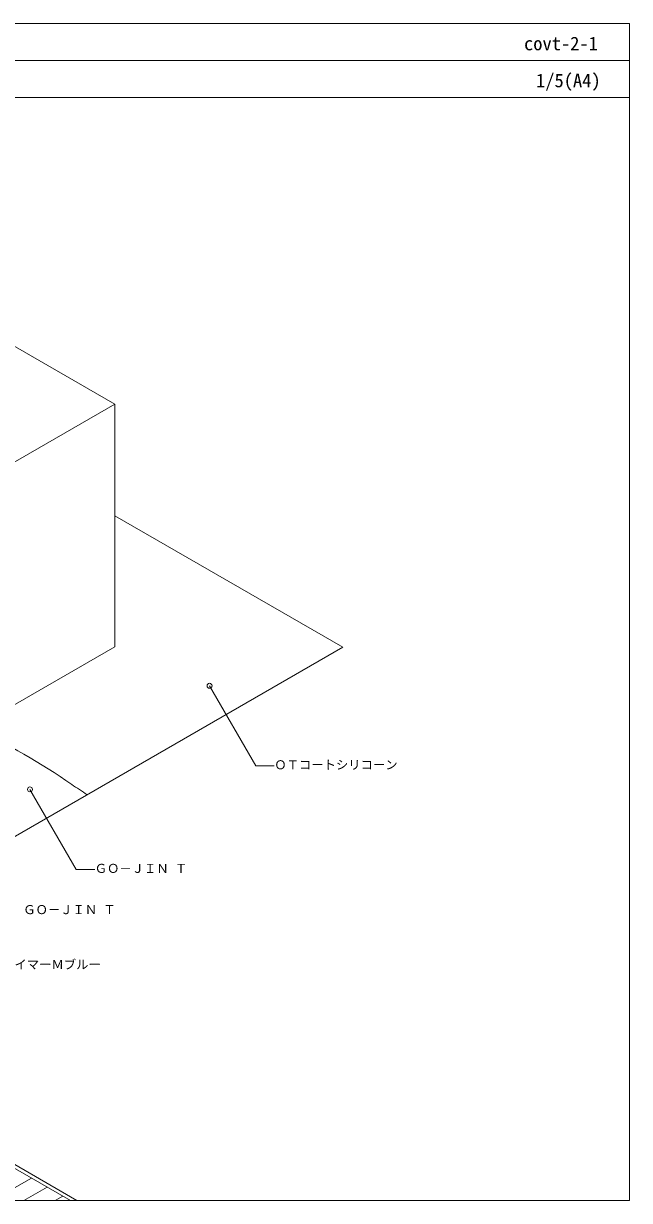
# Model space of a CAD drawing. Units: millimetres, scale not verified. Extents: x -690 to 690, y -477 to 478.
# Drawn here: x 199 to 690, y -477 to 478 of the extents above; entities that cross this region are included whole.
import ezdxf
from ezdxf.enums import TextEntityAlignment as Align

# ---------------------------------------------------------------- set-up
doc = ezdxf.new("R2010")
doc.units = ezdxf.units.MM
doc.header["$LTSCALE"] = 2
for name, color, linetype, lineweight in [('0-0_0', 7, 'Continuous', 18), ('0-1_WAKU', 7, 'Continuous', 18), ('0-3_BOUSUI', 1, 'Continuous', 18), ('0-4_MOJI', 7, 'Continuous', 18), ('0-5_HATCH', 9, 'Continuous', 18)]:
    doc.layers.add(name, color=color, linetype=linetype, lineweight=lineweight)
doc.styles.add('ＭＳ ゴシック', font='')
doc.styles.get('ＭＳ ゴシック').set_extended_font_data('MS Gothic')

msp = doc.modelspace()

# ---------------------------------------------------------------- linework, layer by layer
at = {"layer": '0-0_0'}
msp.add_line((-689.968, 447.522), (690.032, 447.522), dxfattribs=at)
at = {"layer": '0-1_WAKU'}
for points in [[(690.032, 417.522), (-689.968, 417.522), (-689.968, 477.522), (690.032, 477.522)], [(-689.968, -477.478), (690.032, -477.478), (690.032, 477.522), (-689.968, 477.522)]]:
    msp.add_lwpolyline(points, close=True, dxfattribs=at)
at = {"layer": '0-3_BOUSUI'}
for p, q in [((272.68, 168.69), (2.48, 324.69)), ((158.321, 102.665), (272.68, 168.69)), ((272.68, -28.211), (272.68, 168.69)), ((272.68, 78.165), (457.601, -28.6)), ((10.93, -286.485), (457.601, -28.6)), ((272.68, -28.211), (106.575, -124.112)), ((-130.022, -262.711), (241.965, -477.478)), ((-130.022, -265.711), (236.769, -477.478))]:
    msp.add_line(p, q, dxfattribs=at)
for centre, radius, start, end in [((-73.076, -589.18), 546.364, 55.31775, 64.94282), ((546.801, 313.922), 549.016, 235.7508, 237.32661)]:
    msp.add_arc(centre, radius, start, end, dxfattribs=at)
at = {"layer": '0-4_MOJI'}
for p, q in [((349.571, -59.847), (387.071, -124.799)), ((387.071, -124.799), (402.071, -124.799)), ((203.946, -143.923), (241.446, -208.875)), ((241.446, -208.875), (256.446, -208.875))]:
    msp.add_line(p, q, dxfattribs=at)
for centre in [(349.571, -59.847), (203.946, -143.923)]:
    msp.add_circle(centre, 2, dxfattribs=at)
at = {"layer": '0-5_HATCH'}
for p, q in [((205.2, -459.252), (173.632, -477.478)), ((217.9, -466.584), (199.032, -477.478)), ((230.6, -473.917), (224.432, -477.478))]:
    msp.add_line(p, q, dxfattribs=at)

# ---------------------------------------------------------------- texts
at = {"layer": '0-1_WAKU', "style": 'ＭＳ ゴシック'}
for s, p in [('covt-2-1', (604.562, 452.522)), ('1/5(A4)', (614.308, 422.522))]:
    msp.add_text(s, height=11, dxfattribs=at).set_placement(p, align=Align.BOTTOM_LEFT)
at = {"layer": '0-4_MOJI', "style": 'ＭＳ ゴシック'}
for s, p in [('ＯＴコートシリコーン', (402.071, -129.799)), ('ＧＯ－ＪＩＮ Ｔ', (256.446, -213.875)), ('ＧＯ－ＪＩＮ Ｔ', (198.481, -247.341)), ('速硬化ＯＴプライマーＭブルー', (121.383, -291.854))]:
    msp.add_text(s, height=7.331, dxfattribs=at).set_placement(p, align=Align.BOTTOM_LEFT)

doc.saveas('drawing.dxf')
